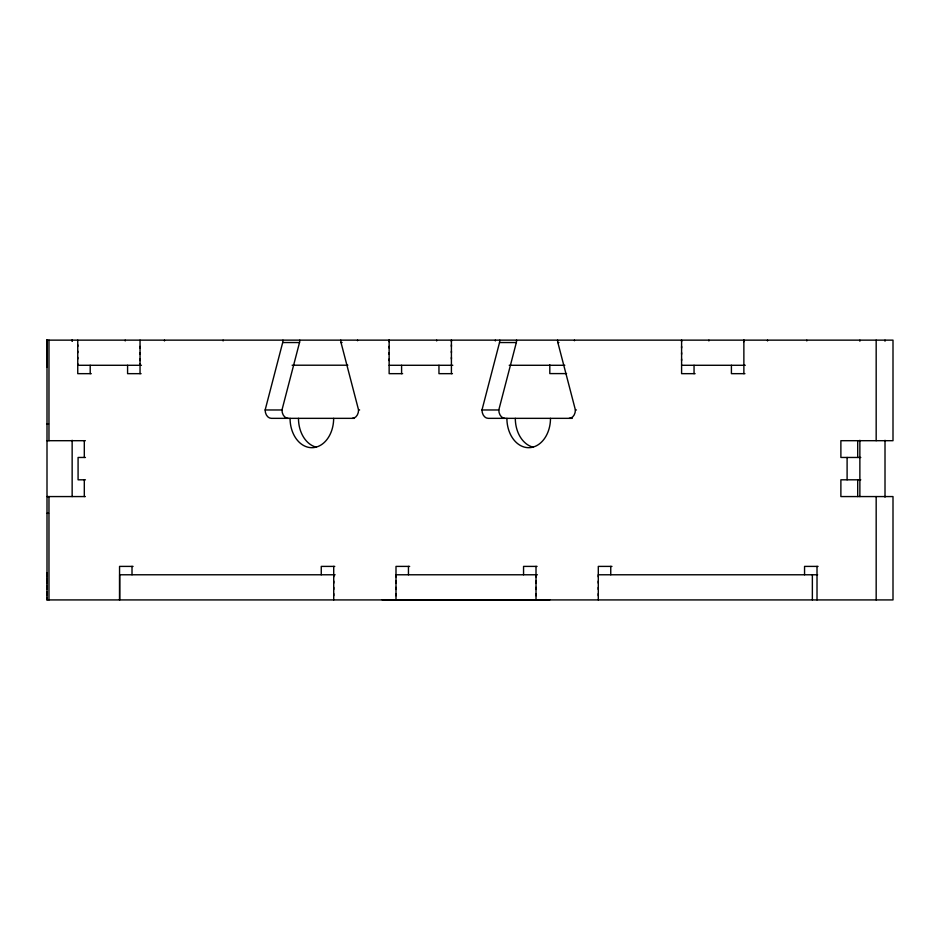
<?xml version="1.0" encoding="UTF-8"?>
<svg xmlns="http://www.w3.org/2000/svg" width="940" height="940" viewBox="0 0 940 940"><rect width="100%" height="100%" fill="white"/><g stroke="black" fill="none" stroke-linecap="round" stroke-linejoin="round"><path stroke-width="1.41" d="M47 360.044L47 361.089L47 340.139L893 340.139L893 440.696L840.877 440.696L840.889 457.463L860.782 457.463M47 354.803L47 350.608M47 348.517L47 344.334M47 342.231L47 340.139L47 341.185M47 576.878L47 572.683M47 367.376L47 363.181L47 364.227M47 361.089L47 356.895L47 357.94M47 595.725L47 591.542M47 589.451L47 585.256M47 583.164L47 578.97M77.75 363.71L77.75 365.284L141.435 365.284M77.75 358.998L77.75 357.423M77.75 352.712L77.75 351.137M77.75 346.425L77.75 344.851M84.306 457.463L84.306 440.696M140.037 365.284L140.037 363.71M140.037 360.561L140.037 358.998M140.037 354.274L140.037 352.712M140.037 348L140.037 346.425M333.712 595.725L333.712 593.634M333.712 589.451L333.712 587.347M333.712 583.164L333.712 581.061M333.712 576.878L333.712 574.775M389.137 341.714L389.137 340.139L389.137 373.662L402.637 373.662M389.137 360.561L389.137 358.998M389.137 354.274L389.137 352.712M389.137 348L389.137 346.425M395.998 595.725L395.998 593.634M395.998 589.451L395.998 587.347M395.998 583.164L395.998 581.061M395.998 576.878L395.998 574.775L537.422 574.775M451.412 358.998L451.412 357.423M451.412 352.712L451.412 351.137M451.412 346.425L451.412 344.851M451.412 341.714L451.412 340.139L451.412 373.662M536.012 595.725L536.023 593.634M536.012 589.451L536.023 587.347M536.012 583.164L536.023 581.061M536.012 576.878L536.023 574.775M598.298 595.725L598.298 593.634M598.298 589.451L598.298 587.347M598.298 583.164L598.298 581.061M598.298 576.878L598.298 574.775L817.612 574.775M681.594 341.714L681.594 340.139L681.594 373.662L695.107 373.662M681.594 360.561L681.594 358.998M681.594 354.274L681.594 352.712M681.594 348L681.594 346.425M743.869 341.714L743.869 340.139L743.869 373.662M857.703 496.567L857.703 479.811M859.865 341.185L859.877 340.139M885.01 341.185L885.01 340.139M47 364.755L47 365.801L47 363.181M47 353.757L47 351.666M47 347.471L47 345.38M72.145 341.185L72.145 340.139L72.145 340.926M47 359.515L47 358.469M47 362.664L47 361.618M354.439 418.347L271.378 418.347A8.378 6.228 -90 0 1 265.151 409.969L282.693 342.536A8.389 6.239 -90 0 0 282.952 340.139M288.204 418.347A8.378 6.228 -90 0 1 281.976 409.969L299.519 342.536A8.389 6.239 90 0 0 299.778 340.139M572.319 418.347L488.213 418.347A8.378 6.228 90 0 1 481.985 409.969L499.528 342.536A8.389 6.239 -90 0 0 499.786 340.139M505.027 418.347A8.378 6.228 -90 0 1 498.799 409.969L516.342 342.536A8.389 6.239 -90 0 0 516.601 340.139M282.693 342.536L299.519 342.536M340.762 340.139A8.389 6.239 90 0 0 341.02 342.536L342.078 342.536M499.528 342.536L516.342 342.536M557.596 340.139A8.389 6.239 -90 0 0 557.855 342.536L558.912 342.536M292.117 365.214L347.847 365.214M389.137 365.284L452.81 365.284M509.198 365.284L564.799 365.284M681.594 365.284L745.279 365.284M91.262 373.662L77.75 373.662L77.75 340.139M141.082 373.662L127.582 373.662L127.582 365.284M452.457 373.662L438.957 373.662L438.957 365.284M566.573 373.591L549.806 373.591L549.806 364.849M744.927 373.662L731.414 373.662L731.414 365.284M265.151 409.969L281.976 409.969M352.336 418.347A8.378 6.228 90 0 0 358.563 409.969L359.62 409.969M481.985 409.969L498.799 409.969M569.17 418.347A8.378 6.228 -90 0 0 575.398 409.969L576.443 409.969M47 423.94L48.575 423.94M47 440.696L85.364 440.696M85.446 457.463L78.079 457.463L78.079 479.811L85.446 479.811M860.782 479.811L840.889 479.811L840.877 496.567L893 496.567L893 599.92L47 599.92L47 340.139M47 496.567L85.364 496.567M47 513.322L48.575 513.322M133.069 566.397L119.556 566.397L119.556 599.92M334.769 566.397L321.257 566.397L321.257 574.775M409.664 566.397L395.998 566.397L395.998 599.92M537.069 566.397L523.557 566.397L523.557 574.775M611.964 566.397L598.298 566.397L598.298 599.92M818.07 566.397L804.558 566.397L804.558 574.775M335.122 574.775L119.662 574.775L119.662 599.92M382.204 599.861L549.806 599.861M557.855 342.536L575.398 409.969M341.02 342.536L358.563 409.969M857.703 440.696L857.703 457.463M84.306 479.811L84.306 496.567M47 597.828L47 599.92M885.01 440.284L885.01 497.143M876.174 340.139L876.174 440.696M876.174 496.567L876.174 599.92M859.865 440.284L859.877 496.567M847.105 457.463L847.105 479.811M817.013 566.397L817.013 599.92M812.36 574.775L812.36 599.92M806.802 340.139L806.802 340.926M767.545 340.139L767.545 340.926M708.889 340.139L708.889 340.926M694.049 365.284L694.049 373.662M610.753 566.397L610.753 574.775M536.012 566.397L536.023 599.92M495.333 340.139L495.333 340.926M436.677 340.139L436.677 340.926M408.454 566.397L408.454 574.775M401.591 365.284L401.591 373.662M333.712 566.397L333.712 599.92M223.121 340.139L223.121 340.926M164.465 340.139L164.465 340.926M140.037 340.139L140.037 373.662M132.011 566.397L132.011 574.775M125.22 340.139L125.22 340.926M90.205 365.284L90.205 373.662M72.145 440.284L72.145 496.567M48.974 340.139L48.974 440.696M48.974 496.567L48.974 599.92M574.434 340.738A8.389 6.239 -90 0 1 574.422 340.139M333.653 418.347A29.328 21.796 90 0 1 311.857 447.687A29.328 21.796 90 0 1 290.061 418.347M357.599 340.738A8.389 6.239 -90 0 1 357.588 340.139M550.488 418.347A29.328 21.796 -90 0 1 528.691 447.687A29.328 21.796 -90 0 1 506.895 418.347M533.133 447.193A29.328 21.796 -90 0 1 515.308 418.347M316.298 447.193A29.328 21.796 -90 0 1 298.474 418.347"/></g></svg>
